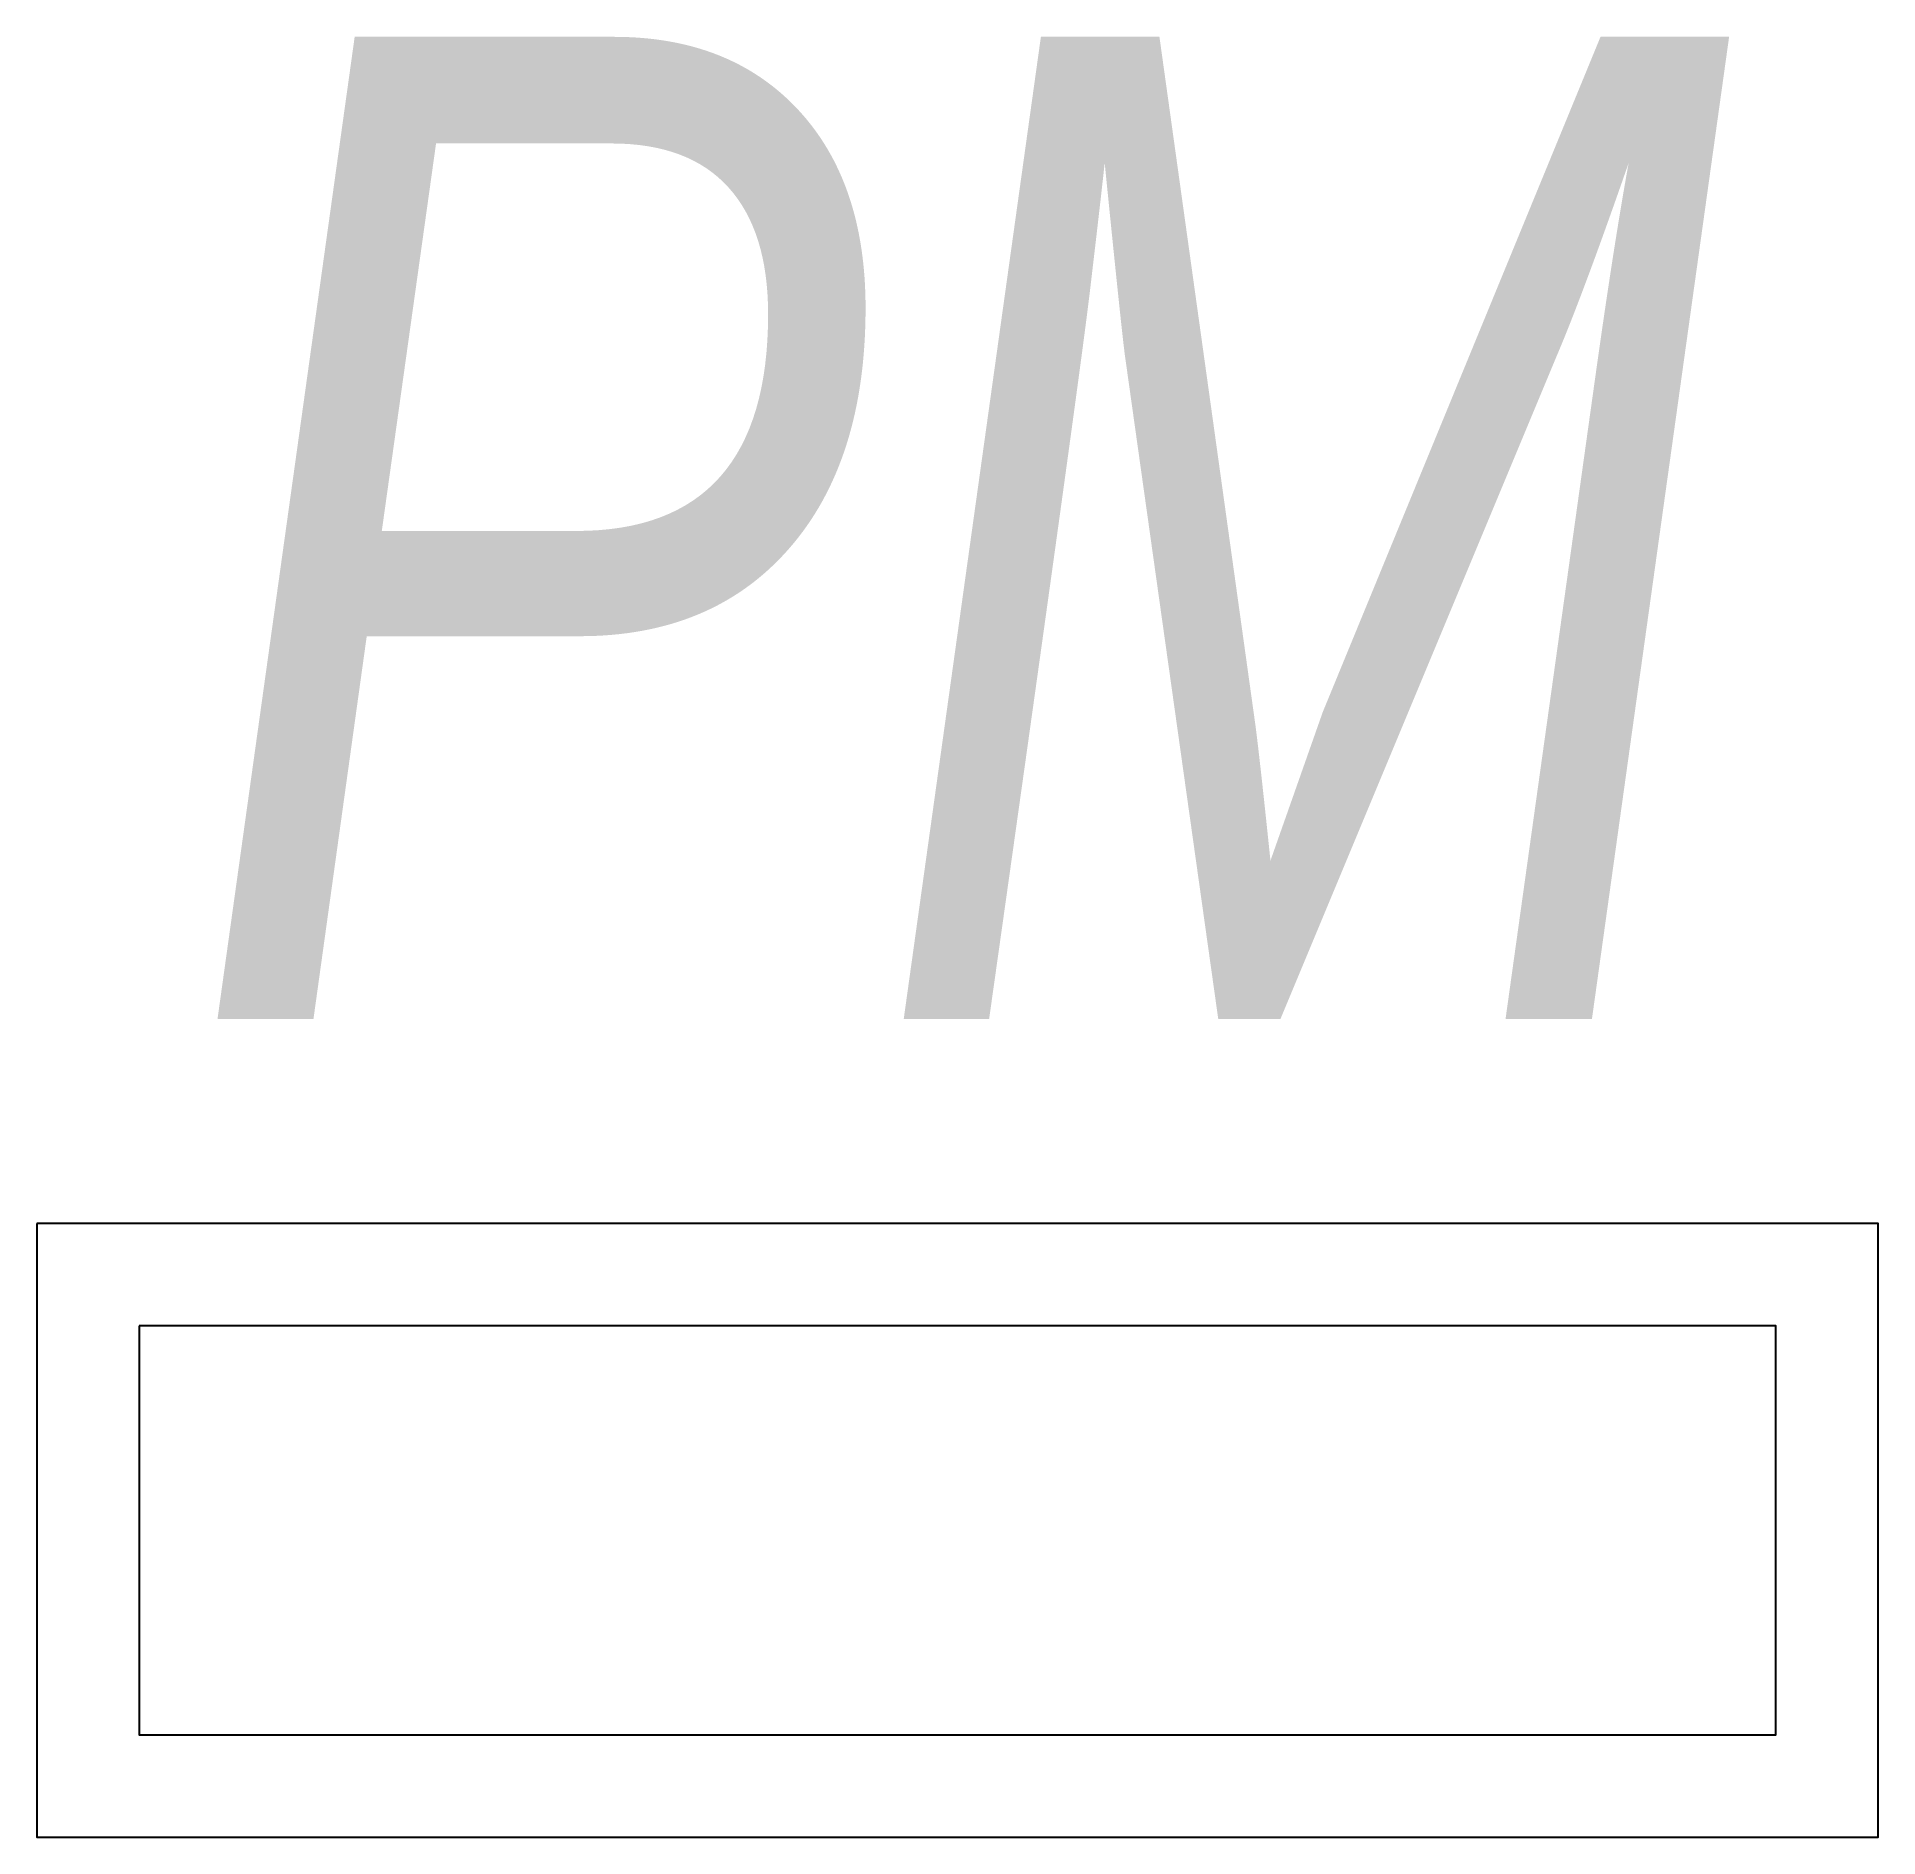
# Model space of a CAD drawing. Extents: x -2.25 to 2.25, y -0.75 to 3.65.
import ezdxf
from ezdxf.enums import TextEntityAlignment as Align

# ---------------------------------------------------------------- set-up
doc = ezdxf.new("R2010")
doc.units = 0
doc.header["$LTSCALE"] = 0.01
doc.header["$MEASUREMENT"] = 0
doc.layers.get('0').update_dxf_attribs({"lineweight": 20})
doc.styles.add('COA_Proposed', font='ariali.ttf', dxfattribs={"height": 2.4})

msp = doc.modelspace()

# ---------------------------------------------------------------- linework, layer by layer
at = {"color": 0, "linetype": 'ByBlock', "lineweight": -2}
for points in [[(-2.25, 0.75), (-2.25, -0.75), (2.25, -0.75), (2.25, 0.75)], [(-2, 0.5), (-2, -0.5), (2, -0.5), (2, 0.5)]]:
    msp.add_lwpolyline(points, close=True, dxfattribs=at)

# ---------------------------------------------------------------- texts
at = {"color": 0, "linetype": 'ByBlock', "lineweight": -2, "style": 'COA_Proposed', "width": 0.75}
msp.add_text('PM', height=2.4, dxfattribs=at).set_placement((0, 1.25), align=Align.CENTER)

doc.saveas('drawing.dxf')
